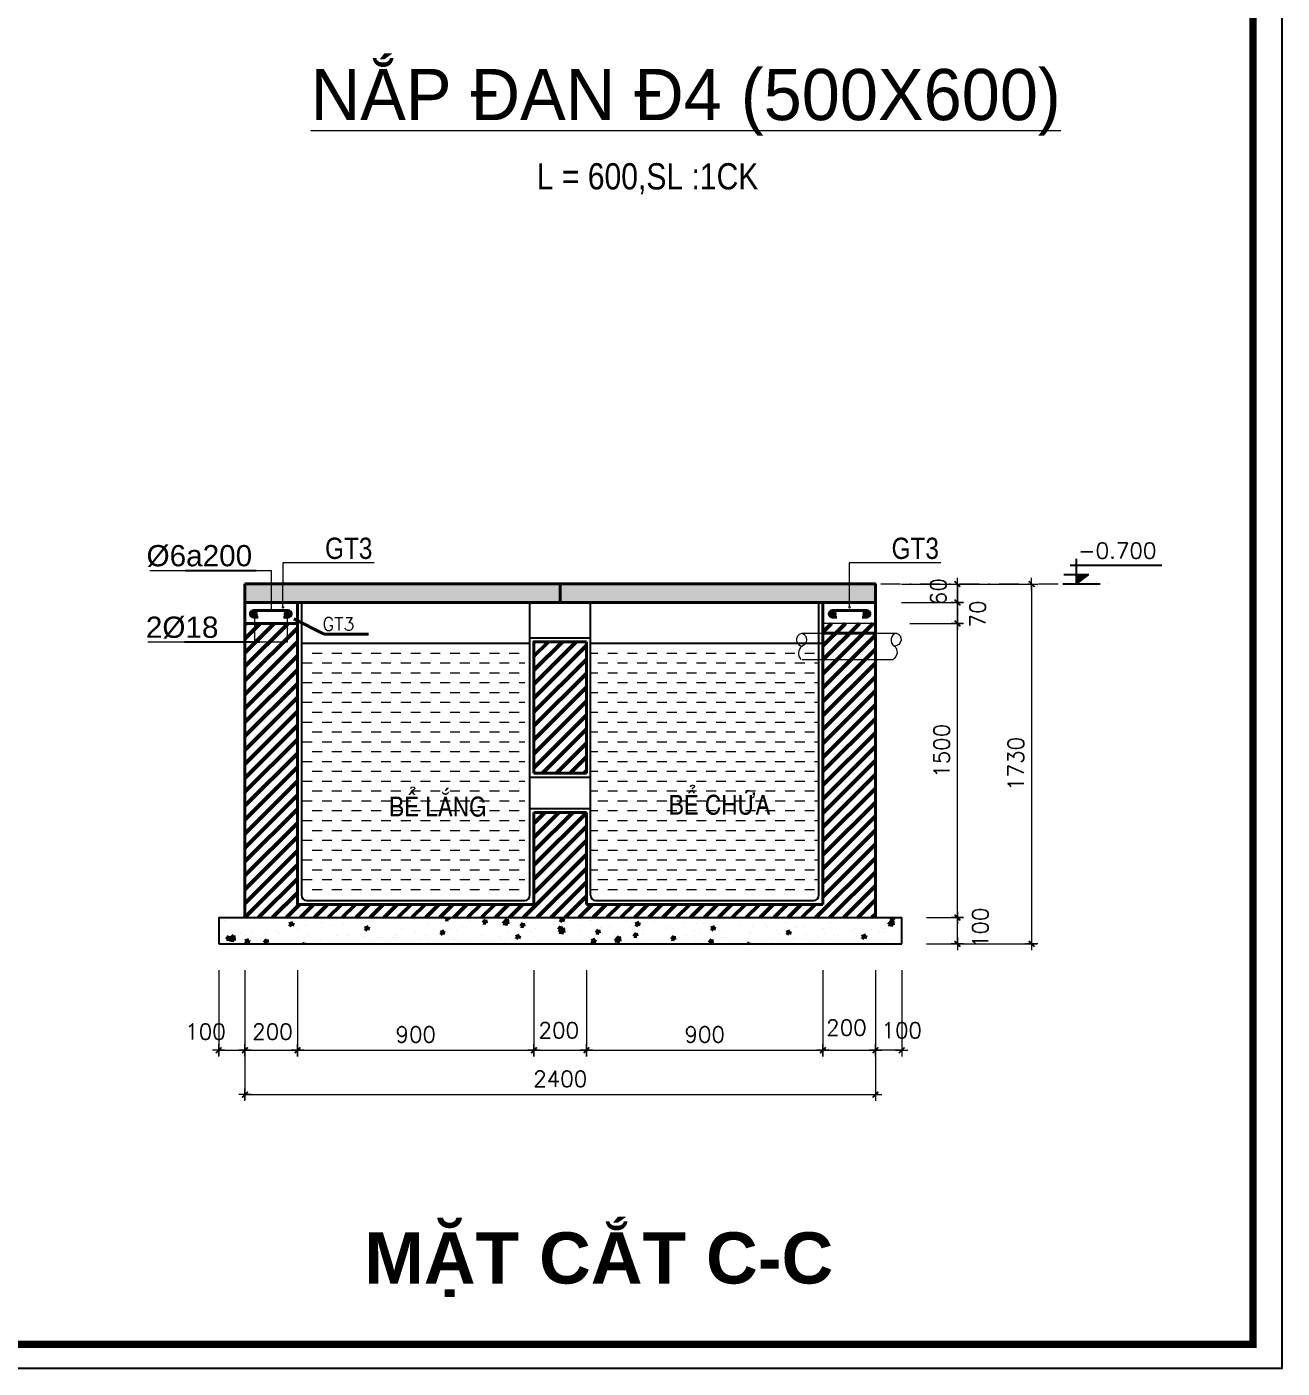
# Model space of a CAD drawing. Header units: millimetres. Extents: x 615730 to 2792744, y 139412 to 597571.
# Drawn here: x 1362344 to 1371901, y 255273 to 265487 of the extents above; entities that cross this region are included whole.
import ezdxf

# ---------------------------------------------------------------- set-up
doc = ezdxf.new("R2010")
doc.units = ezdxf.units.MM
doc.header["$MEASUREMENT"] = 0
doc.header["$PDMODE"] = 34
doc.linetypes.add('CENTER', pattern=[2, 1.25, -0.25, 0.25, -0.25])
doc.linetypes.add('DASHDOT', pattern=[1, 0.5, -0.25, 0, -0.25])
doc.layers.get('0').update_dxf_attribs({"lineweight": 5})
for name, color, linetype, lineweight in [('B', 4, 'Continuous', 18), ('DIM', 7, 'Continuous', 50), ('HATCH', 42, 'Continuous', 5), ('KT', 148, 'Continuous', 18), ('net dut', 6, 'DASHDOT', 40), ('NETNGOAITUONG', 1, 'Continuous', 40), ('thay', 7, 'Continuous', 15), ('TIM TRUC', 149, 'DASHDOT', 9)]:
    doc.layers.add(name, color=color, linetype=linetype, lineweight=lineweight)
for name, color, linetype in [('GHICHU', 40, 'Continuous'), ('M1', 7, 'Continuous'), ('MB', 7, 'Continuous'), ('NET2', 5, 'Continuous')]:
    doc.layers.add(name, color=color, linetype=linetype)
doc.styles.add('AVO', font='', dxfattribs={"height": 200})
doc.styles.add('DIM', font='txt.shx', dxfattribs={"height": 120})
doc.styles.get("Standard").update_dxf_attribs({"font": ''})
doc.styles.add('trung', font='', dxfattribs={"height": 250})
doc.styles.add('VSIMPLEX', font='romans.shx')
doc.styles.get('AVO').set_extended_font_data('VNI-Helve-Condense')
doc.styles.get('Standard').set_extended_font_data('VNI-Avo')
doc.styles.get('trung').set_extended_font_data('VNI-Helve-Condense')
doc.dimstyles.new('Copy of vu linh50', dxfattribs={"dimscale": 0, "dimtxt": 180, "dimasz": 0.3, "dimexe": 40, "dimexo": 40, "dimgap": 60, "dimtad": 1, "dimdec": 0, "dimlfac": 0.5, "dimtxsty": 'DIM', "dimblk": 'TICK', "dimcen": 250, "dimdle": 40, "dimclrd": 250, "dimclre": 250, "dimclrt": 2, "dimadec": 0, "dimazin": 0, "dimtfac": 1, "dimtdec": 0, "dimtix": 1, "dimtmove": 2, "dimatfit": 3, "dimldrblk": 'DOT', "dimfxl": 1, "dimlwd": -1, "dimlwe": -1, "dimarcsym": 0})
doc.dimstyles.new('vu linh', dxfattribs={"dimscale": 0, "dimtxt": 140, "dimasz": 30, "dimexe": 40, "dimexo": 40, "dimgap": 60, "dimtad": 1, "dimdec": 0, "dimtxsty": 'DIM', "dimblk": 'TICK', "dimcen": 250, "dimdle": 40, "dimclrd": 250, "dimclre": 250, "dimclrt": 2, "dimadec": 0, "dimazin": 0, "dimtfac": 1, "dimtdec": 0, "dimtix": 1, "dimtmove": 2, "dimatfit": 3, "dimldrblk": 'DOT', "dimfxl": 1, "dimlwd": -1, "dimlwe": -1, "dimarcsym": 0})

# ---------------------------------------------------------------- blocks, each defined once
blk = doc.blocks.new('*X629')
at = {"color": 0}
for p, q in [((53293.2, -70963.1), (53457.8, -70798.5)), ((53293.2, -70910.1), (53404.8, -70798.5)), ((53293.2, -70857), (53351.7, -70798.5)), ((53293.2, -70804), (53298.7, -70798.5)), ((53293.2, -71016.1), (53493.2, -70816.1)), ((55493.2, -70831.4), (55526.1, -70798.5)), ((55493.2, -70884.4), (55579.1, -70798.5)), ((55493.2, -70937.4), (55632.1, -70798.5)), ((55493.2, -70990.5), (55685.2, -70798.5)), ((53293.2, -71069.2), (53493.2, -70869.2)), ((54393.2, -71029.8), (54554.5, -70868.5)), ((54393.2, -70976.8), (54501.5, -70868.5)), ((54393.2, -70923.8), (54448.5, -70868.5)), ((54393.2, -70870.7), (54395.4, -70868.5)), ((54393.2, -71082.8), (54593.2, -70882.8)), ((55493.2, -71043.5), (55693.2, -70843.5)), ((53293.2, -71122.2), (53493.2, -70922.2)), ((55493.2, -71096.5), (55693.2, -70896.5)), ((53293.2, -71175.2), (53493.2, -70975.2)), ((54393.2, -71135.9), (54593.2, -70935.9)), ((55493.2, -71149.6), (55693.2, -70949.6)), ((53293.2, -71228.3), (53493.2, -71028.3)), ((54393.2, -71188.9), (54593.2, -70988.9)), ((55493.2, -71202.6), (55693.2, -71002.6)), ((53293.2, -71281.3), (53493.2, -71081.3)), ((54393.2, -71241.9), (54593.2, -71041.9)), ((55493.2, -71255.6), (55693.2, -71055.6)), ((53293.2, -71334.3), (53493.2, -71134.3)), ((54393.2, -71295), (54593.2, -71095)), ((55493.2, -71308.7), (55693.2, -71108.7)), ((53293.2, -71387.4), (53493.2, -71187.4)), ((54393.2, -71348), (54593.2, -71148)), ((55493.2, -71361.7), (55693.2, -71161.7)), ((53293.2, -71440.4), (53493.2, -71240.4)), ((54425.8, -71368.5), (54593.2, -71201)), ((55493.2, -71414.7), (55693.2, -71214.7)), ((54478.8, -71368.5), (54593.2, -71254.1)), ((55493.2, -71467.8), (55693.2, -71267.8)), ((53293.2, -71493.4), (53493.2, -71293.4)), ((54531.8, -71368.5), (54593.2, -71307.1)), ((55493.2, -71520.8), (55693.2, -71320.8)), ((53293.2, -71546.5), (53493.2, -71346.5)), ((54584.9, -71368.5), (54593.2, -71360.1)), ((55493.2, -71573.8), (55693.2, -71373.8)), ((53293.2, -71599.5), (53493.2, -71399.5)), ((55493.2, -71626.9), (55693.2, -71426.9)), ((53293.2, -71652.5), (53493.2, -71452.5)), ((55493.2, -71679.9), (55693.2, -71479.9)), ((53293.2, -71705.6), (53493.2, -71505.6)), ((54393.2, -71560.1), (54434.9, -71518.5)), ((54393.2, -71613.2), (54487.9, -71518.5)), ((54393.2, -71666.2), (54540.9, -71518.5)), ((54393.2, -71719.2), (54593.2, -71519.2)), ((55493.2, -71732.9), (55693.2, -71532.9)), ((53293.2, -71758.6), (53493.2, -71558.6)), ((54393.2, -71772.3), (54593.2, -71572.3)), ((55493.2, -71786), (55693.2, -71586)), ((53293.2, -71811.6), (53493.2, -71611.6)), ((54393.2, -71825.3), (54593.2, -71625.3)), ((55493.2, -71839), (55693.2, -71639)), ((53293.2, -71864.7), (53493.2, -71664.7)), ((54353, -71918.5), (54593.2, -71678.3)), ((55466.7, -71918.5), (55693.2, -71692)), ((53293.2, -71917.7), (53493.2, -71717.7)), ((54406.1, -71918.5), (54593.2, -71731.4)), ((55519.8, -71918.5), (55693.2, -71745.1)), ((53345.4, -71918.5), (53493.2, -71770.7)), ((54459.1, -71918.5), (54593.2, -71784.4)), ((55572.8, -71918.5), (55693.2, -71798.1)), ((53398.5, -71918.5), (53493.2, -71823.8)), ((54512.1, -71918.5), (54593.2, -71837.4)), ((55625.8, -71918.5), (55693.2, -71851.1)), ((53451.5, -71918.5), (53501.5, -71868.5)), ((53504.5, -71918.5), (53554.5, -71868.5)), ((53557.6, -71918.5), (53607.6, -71868.5)), ((53610.6, -71918.5), (53660.6, -71868.5)), ((53663.6, -71918.5), (53713.6, -71868.5)), ((53716.7, -71918.5), (53766.7, -71868.5)), ((53769.7, -71918.5), (53819.7, -71868.5)), ((53822.7, -71918.5), (53872.7, -71868.5)), ((53875.8, -71918.5), (53925.8, -71868.5)), ((53928.8, -71918.5), (53978.8, -71868.5)), ((53981.8, -71918.5), (54031.8, -71868.5)), ((54034.9, -71918.5), (54084.9, -71868.5)), ((54087.9, -71918.5), (54137.9, -71868.5)), ((54140.9, -71918.5), (54190.9, -71868.5)), ((54193.9, -71918.5), (54243.9, -71868.5)), ((54247, -71918.5), (54297, -71868.5)), ((54300, -71918.5), (54350, -71868.5)), ((54565.2, -71918.5), (54615.2, -71868.5)), ((54618.2, -71918.5), (54668.2, -71868.5)), ((54671.2, -71918.5), (54721.2, -71868.5)), ((54724.3, -71918.5), (54774.3, -71868.5)), ((54777.3, -71918.5), (54827.3, -71868.5)), ((54830.3, -71918.5), (54880.3, -71868.5)), ((54883.4, -71918.5), (54933.4, -71868.5)), ((54936.4, -71918.5), (54986.4, -71868.5)), ((54989.4, -71918.5), (55039.4, -71868.5)), ((55042.5, -71918.5), (55092.5, -71868.5)), ((55095.5, -71918.5), (55145.5, -71868.5)), ((55148.5, -71918.5), (55198.5, -71868.5)), ((55201.6, -71918.5), (55251.6, -71868.5)), ((55254.6, -71918.5), (55304.6, -71868.5)), ((55307.6, -71918.5), (55357.6, -71868.5)), ((55360.7, -71918.5), (55410.7, -71868.5)), ((55413.7, -71918.5), (55463.7, -71868.5)), ((55678.9, -71918.5), (55693.2, -71904.2))]:
    blk.add_line(p, q, dxfattribs=at)
blk = doc.blocks.new('*X628')
at = {"color": 0}
for p, q in [((53217.3, -71929.1), (53217.3, -71929.1)), ((53293, -71919.1), (53293, -71919.1)), ((53462.2, -71943.7), (53476.2, -71938.3)), ((53462.2, -71943.7), (53472.2, -71950.4)), ((53472.1, -71950.4), (53476.2, -71938.3)), ((53480.6, -71951.2), (53480.6, -71951.2)), ((53524.1, -71946.9), (53524.1, -71946.9)), ((53584.5, -71936.2), (53584.5, -71936.2)), ((53618.9, -71948.2), (53618.9, -71948.2)), ((53640.8, -71926.9), (53640.8, -71926.9)), ((53668.9, -71941.6), (53668.9, -71941.6)), ((53687.2, -71922.1), (53687.2, -71922.1)), ((53744.7, -71931.6), (53744.7, -71931.6)), ((53749.6, -71959.7), (53763.6, -71954.3)), ((53759.5, -71966.4), (53763.6, -71954.3)), ((53935.5, -71920.9), (53935.5, -71920.9)), ((53992.3, -71946.8), (53992.3, -71946.8)), ((54042.3, -71925.4), (54042.3, -71925.4)), ((54056.3, -71926.1), (54062.6, -71918.5)), ((54056.3, -71926.1), (54068.2, -71927.2)), ((54068.2, -71927.2), (54066.6, -71918.5)), ((54093.4, -71934), (54093.4, -71934)), ((54120.6, -71954.1), (54120.6, -71954.1)), ((54149, -71929.9), (54149, -71929.9)), ((54196.3, -71944.1), (54196.3, -71944.1)), ((54197.2, -71919), (54197.2, -71919)), ((54199.7, -71938.7), (54209.4, -71927.2)), ((54199.7, -71938.7), (54211.7, -71939.7)), ((54211.6, -71939.8), (54209.3, -71927.2)), ((54215.7, -71946.1), (54215.7, -71946.1)), ((54255.8, -71934.4), (54255.8, -71934.4)), ((54275.7, -71941.1), (54291.2, -71924.9)), ((54275.7, -71941.1), (54293.4, -71943.9)), ((54293.4, -71943.9), (54291.2, -71924.9)), ((54322.6, -71927.5), (54322.6, -71927.5)), ((54332.3, -71926.1), (54332.3, -71926.1)), ((54343.2, -71951.2), (54352.8, -71939.7)), ((54343.2, -71951.2), (54355.1, -71952.3)), ((54355.1, -71952.3), (54352.7, -71939.8)), ((54362.6, -71938.9), (54362.6, -71938.9)), ((54372.7, -71920.9), (54372.7, -71920.9)), ((54469.3, -71943.4), (54469.3, -71943.4)), ((54486.6, -71963.8), (54496.3, -71952.3)), ((54492.5, -71927.2), (54506.5, -71921.8)), ((54492.5, -71927.2), (54502.5, -71933.9)), ((54498.5, -71964.9), (54496.2, -71952.3)), ((54496.9, -71950), (54496.9, -71950)), ((54502.4, -71934), (54506.5, -71921.9)), ((54502.4, -71943.7), (54502.4, -71943.7)), ((54533.9, -71921.1), (54533.9, -71921.1)), ((54576.1, -71947.9), (54576.1, -71947.9)), ((54605.1, -71929.6), (54605.1, -71929.6)), ((54613.5, -71929.9), (54613.5, -71929.9)), ((54640.7, -71925.6), (54640.7, -71925.6)), ((54682.9, -71952.4), (54682.9, -71952.4)), ((54747.4, -71930.1), (54747.4, -71930.1)), ((54774.3, -71940), (54774.3, -71940)), ((54780, -71943.2), (54794, -71937.9)), ((54780, -71943.2), (54789.9, -71949.9)), ((54789.8, -71950), (54793.9, -71937.9)), ((54824.3, -71933.4), (54824.3, -71933.4)), ((54854.2, -71934.6), (54854.2, -71934.6)), ((54900.1, -71923.4), (54900.1, -71923.4)), ((54910.2, -71954.3), (54910.2, -71954.3)), ((54961, -71939.1), (54961, -71939.1)), ((55011.3, -71941.5), (55011.3, -71941.5)), ((55039.8, -71939.9), (55039.8, -71939.9)), ((55067.4, -71959.2), (55081.4, -71953.9)), ((55067.7, -71943.6), (55067.7, -71943.6)), ((55077.3, -71966), (55081.3, -71953.9)), ((55115.1, -71926.5), (55115.1, -71926.5)), ((55156.4, -71919.9), (55156.4, -71919.9)), ((55174.5, -71948.1), (55174.5, -71948.1)), ((55225.9, -71952.5), (55225.9, -71952.5)), ((55276, -71945.9), (55276, -71945.9)), ((55281.3, -71952.6), (55281.3, -71952.6)), ((55351.7, -71935.9), (55351.7, -71935.9)), ((55420.3, -71951.2), (55420.3, -71951.2)), ((55478, -71919.3), (55478, -71919.3)), ((55523, -71937.1), (55523, -71937.1)), ((55624, -71924.3), (55624, -71924.3)), ((55731.4, -71939.1), (55731.4, -71939.1)), ((55743.3, -71944.9), (55758.9, -71928.7)), ((55743.3, -71944.9), (55761.1, -71947.7)), ((55749.9, -71926.3), (55756.4, -71918.5)), ((55749.9, -71926.3), (55761.9, -71927.3)), ((55761, -71947.7), (55758.8, -71928.7)), ((55761.8, -71927.4), (55760.2, -71918.5)), ((53213, -71968.6), (53213, -71968.6)), ((53223.3, -72001.3), (53232.9, -71989.8)), ((53223.3, -72001.3), (53235.3, -72002.3)), ((53235.2, -72002.3), (53232.9, -71989.8)), ((53234.9, -72003.6), (53250.5, -71987.3)), ((53234.9, -72003.6), (53252.7, -72006.3)), ((53240.4, -71998), (53240.4, -71998)), ((53252.7, -72006.3), (53250.4, -71987.3)), ((53276.9, -71978.1), (53276.9, -71978.1)), ((53290.8, -71986.9), (53290.8, -71986.9)), ((53294.2, -72008.2), (53308.2, -72002.8)), ((53304.1, -72014.9), (53308.1, -72002.8)), ((53319.7, -71973.1), (53319.7, -71973.1)), ((53366.7, -71981.4), (53366.7, -71981.4)), ((53366.7, -72013.8), (53376.4, -72002.3)), ((53378.6, -72014.9), (53376.3, -72002.4)), ((53379.6, -71964), (53379.6, -71964)), ((53407.5, -71966.9), (53407.5, -71966.9)), ((53416.8, -71974.8), (53416.8, -71974.8)), ((53426.5, -71977.6), (53426.5, -71977.6)), ((53492.5, -71964.8), (53492.5, -71964.8)), ((53533.2, -71982.1), (53533.2, -71982.1)), ((53582.1, -72002.7), (53582.1, -72002.7)), ((53640, -71986.6), (53640, -71986.6)), ((53684.8, -71988.7), (53684.8, -71988.7)), ((53746.8, -71991.2), (53746.8, -71991.2)), ((53749.6, -71959.7), (53759.6, -71966.4)), ((53785.8, -71975.9), (53785.8, -71975.9)), ((53818.4, -71993.9), (53818.4, -71993.9)), ((53853.5, -71995.7), (53853.5, -71995.7)), ((53865.8, -72006.2), (53865.8, -72006.2)), ((53868.4, -71987.3), (53868.4, -71987.3)), ((53889.7, -71960.9), (53889.7, -71960.9)), ((53944.2, -71977.3), (53944.2, -71977.3)), ((53960.3, -72000.2), (53960.3, -72000.2)), ((53982.4, -71986.1), (53982.4, -71986.1)), ((54037.1, -71975.7), (54051.1, -71970.3)), ((54037.1, -71975.7), (54047, -71982.4)), ((54047, -71982.5), (54051, -71970.4)), ((54067.1, -72004.7), (54067.1, -72004.7)), ((54070.5, -71960.7), (54070.5, -71960.7)), ((54090.9, -72000.6), (54090.9, -72000.6)), ((54099, -71966.1), (54099, -71966.1)), ((54194.8, -71985.6), (54194.8, -71985.6)), ((54263.6, -71990), (54263.6, -71990)), ((54270, -72006.4), (54270, -72006.4)), ((54297.5, -71971.5), (54297.5, -71971.5)), ((54320.1, -71999.8), (54320.1, -71999.8)), ((54324.5, -71991.7), (54338.5, -71986.3)), ((54324.5, -71991.7), (54334.4, -71998.4)), ((54334.4, -71998.5), (54338.4, -71986.4)), ((54380.2, -71970), (54380.2, -71970)), ((54395.8, -71989.8), (54395.8, -71989.8)), ((54398.5, -71958.7), (54398.5, -71958.7)), ((54486.6, -71963.8), (54498.6, -71964.8)), ((54489.1, -71974.3), (54504.7, -71958)), ((54489.1, -71974.3), (54506.9, -71977)), ((54506.8, -71977), (54504.6, -71958)), ((54522.1, -71973.2), (54522.1, -71973.2)), ((54572.2, -71966.6), (54572.2, -71966.6)), ((54602.7, -71996.2), (54602.7, -71996.2)), ((54611.9, -72007.7), (54625.9, -72002.4)), ((54621.8, -72014.5), (54625.9, -72002.4)), ((54630.1, -71976.3), (54639.7, -71964.8)), ((54630.1, -71976.3), (54642, -71977.4)), ((54642, -71977.4), (54639.7, -71964.9)), ((54647.9, -71956.6), (54647.9, -71956.6)), ((54689.9, -71999.9), (54689.9, -71999.9)), ((54702.5, -72007.4), (54718.1, -71991.1)), ((54702.5, -72007.4), (54720.3, -72010.1)), ((54703.7, -71983.4), (54703.7, -71983.4)), ((54720.3, -72010.1), (54718.1, -71991.1)), ((54773.5, -71988.9), (54783.2, -71977.4)), ((54773.5, -71988.9), (54785.5, -71989.9)), ((54785.4, -71990), (54783.1, -71977.4)), ((54789.6, -71957), (54789.6, -71957)), ((54806.5, -71979.9), (54806.5, -71979.9)), ((54807.6, -71968.4), (54807.6, -71968.4)), ((54847.5, -72002.3), (54847.5, -72002.3)), ((54896.4, -71961.5), (54896.4, -71961.5)), ((54917, -72001.4), (54926.6, -71989.9)), ((54917, -72001.4), (54928.9, -72002.5)), ((54923.2, -71959.9), (54923.2, -71959.9)), ((54928.9, -72002.5), (54926.6, -71990)), ((54973.8, -71985.7), (54973.8, -71985.7)), ((55003.1, -71966), (55003.1, -71966)), ((55023.8, -71979.1), (55023.8, -71979.1)), ((55060.4, -72014), (55070.1, -72002.5)), ((55067.4, -71959.2), (55077.3, -71966)), ((55072.3, -72015.1), (55070, -72002.5)), ((55099.6, -71969.1), (55099.6, -71969.1)), ((55109.9, -71970.5), (55109.9, -71970.5)), ((55112.7, -71993.1), (55112.7, -71993.1)), ((55215.4, -71979), (55215.4, -71979)), ((55216.7, -71975), (55216.7, -71975)), ((55316.4, -71966.2), (55316.4, -71966.2)), ((55323.4, -71979.5), (55323.4, -71979.5)), ((55354.8, -71975.3), (55368.8, -71969.9)), ((55354.8, -71975.3), (55364.8, -71982)), ((55364.7, -71982), (55368.8, -71969.9)), ((55381.5, -71999.1), (55381.5, -71999.1)), ((55388, -71957.2), (55388, -71957.2)), ((55425.4, -71998.2), (55425.4, -71998.2)), ((55430.2, -71984), (55430.2, -71984)), ((55475.5, -71991.6), (55475.5, -71991.6)), ((55494.8, -71961.7), (55494.8, -71961.7)), ((55498.1, -71979.1), (55498.1, -71979.1)), ((55520.5, -72003.7), (55520.5, -72003.7)), ((55537, -71988.5), (55537, -71988.5)), ((55551.2, -71981.6), (55551.2, -71981.6)), ((55601.6, -71966.2), (55601.6, -71966.2)), ((55614.7, -71959.1), (55614.7, -71959.1)), ((55621.6, -71990.9), (55621.6, -71990.9)), ((55642.2, -71991.3), (55656.2, -71985.9)), ((55642.2, -71991.3), (55652.2, -71998)), ((55643.7, -71993), (55643.7, -71993)), ((55652.1, -71998), (55656.2, -71985.9)), ((55662.7, -72003), (55662.7, -72003)), ((55677.5, -71965), (55677.5, -71965)), ((55708.3, -71970.7), (55708.3, -71970.7)), ((55725.4, -71975.9), (55725.4, -71975.9)), ((55727.6, -71958.4), (55727.6, -71958.4)), ((55750.5, -71997.6), (55750.5, -71997.6)), ((55779.3, -71983), (55779.3, -71983)), ((53294.2, -72008.2), (53304.1, -72014.9)), ((53366.7, -72013.8), (53378.7, -72014.9)), ((53478.2, -72017.7), (53478.2, -72017.7)), ((53516.8, -72018.5), (53519.8, -72014.9)), ((53520.5, -72018.5), (53519.8, -72014.9)), ((53692.1, -72010.5), (53692.1, -72010.5)), ((53989.9, -72013.4), (53989.9, -72013.4)), ((54147, -72010), (54147, -72010)), ((54173.8, -72009.2), (54173.8, -72009.2)), ((54280.6, -72013.7), (54280.6, -72013.7)), ((54387.4, -72018.2), (54387.4, -72018.2)), ((54500, -72010.3), (54500, -72010.3)), ((54611.9, -72007.7), (54621.9, -72014.4)), ((54771.7, -72012.3), (54771.7, -72012.3)), ((54912.9, -72018.5), (54913.3, -72018.4)), ((54913.2, -72018.5), (54913.3, -72018.4)), ((55008.8, -72008.1), (55008.8, -72008.1)), ((55060.4, -72014), (55072.4, -72015)), ((55210.6, -72018.5), (55213.5, -72015)), ((55214.1, -72018.5), (55213.5, -72015.1)), ((55299.1, -72014.8), (55299.1, -72014.8)), ((55417.9, -72017.8), (55417.9, -72017.8))]:
    blk.add_line(p, q, dxfattribs=at)
blk = doc.blocks.new('TICK')
at = {"layer": 'B', "ltscale": 3000}
h = blk.add_hatch(color=256, dxfattribs=at)
edge = h.paths.add_edge_path()
edge.add_line((-68.75, -79.36), (-79.36, -68.75))
edge.add_arc((-68.75, -58.15), 15, 135, 225, ccw=False)
edge.add_line((-79.36, -47.54), (47.54, 79.36))
edge.add_arc((58.15, 68.75), 15, 45, 135, ccw=False)
edge.add_line((68.75, 79.36), (79.36, 68.75))
edge.add_arc((68.75, 58.15), 15, -45, 45, ccw=False)
edge.add_line((79.36, 47.54), (-47.54, -79.36))
edge.add_arc((-58.15, -68.75), 15, 225, 315, ccw=False)
for p, q in [((0, 158.16), (0, -158.16)), ((-158.16, 0), (158.16, 0))]:
    blk.add_line(p, q, dxfattribs=at)
blk = doc.blocks.new('*D2407')
at = {"layer": 'DEFPOINTS', "color": 0, "ltscale": 10, "transparency": 16777216}
for p in [(1368405, 258343), (1368805, 258343), (1368805, 257694)]:
    blk.add_point(p, dxfattribs=at)
at = {"layer": 'KT', "color": 250, "ltscale": 10, "transparency": 16777216}
for p, q in [((1368405, 258303), (1368405, 257654)), ((1368805, 258303), (1368805, 257654)), ((1368405, 257694), (1368804, 257694))]:
    blk.add_line(p, q, dxfattribs=at)
at = {"layer": 'KT', "color": 250, "ltscale": 10, "transparency": 16777216, "xscale": 0.3, "yscale": 0.3, "zscale": 0.3, "rotation": 180}
blk.add_blockref('TICK', (1368405, 257694), dxfattribs=at)
at = {"layer": 'KT', "color": 250, "ltscale": 10, "transparency": 16777216, "xscale": 0.3, "yscale": 0.3, "zscale": 0.3}
blk.add_blockref('TICK', (1368805, 257694), dxfattribs=at)
at = {"layer": 'KT', "color": 2, "ltscale": 10, "transparency": 16777216, "insert": (1368584, 257866), "char_height": 120, "attachment_point": 5, "style": 'DIM'}
blk.add_mtext('200', dxfattribs=at)
blk = doc.blocks.new('_DOT')
at = {"color": 0, "linetype": 'ByBlock'}
blk.add_line((-0.5, 0), (-1, 0), dxfattribs=at)
at = {"color": 0, "linetype": 'ByBlock', "const_width": 0.5}
blk.add_lwpolyline([(-0.25, 0, 1), (0.25, 0, 1)], format="xyb", close=True, dxfattribs=at)
blk = doc.blocks.new('*D2408')
at = {"layer": 'DEFPOINTS', "color": 0, "ltscale": 10, "transparency": 16777216}
for p in [(1366605, 258343), (1368405, 258343), (1368405, 257694)]:
    blk.add_point(p, dxfattribs=at)
at = {"layer": 'KT', "color": 250, "ltscale": 10, "transparency": 16777216}
for p, q in [((1366605, 258303), (1366605, 257654)), ((1368405, 258303), (1368405, 257654)), ((1366605, 257694), (1368404, 257694))]:
    blk.add_line(p, q, dxfattribs=at)
at = {"layer": 'KT', "color": 250, "ltscale": 10, "transparency": 16777216, "xscale": 0.3, "yscale": 0.3, "zscale": 0.3, "rotation": 180}
blk.add_blockref('TICK', (1366605, 257694), dxfattribs=at)
at = {"layer": 'KT', "color": 250, "ltscale": 10, "transparency": 16777216, "xscale": 0.3, "yscale": 0.3, "zscale": 0.3}
blk.add_blockref('TICK', (1368405, 257694), dxfattribs=at)
at = {"layer": 'KT', "color": 2, "ltscale": 10, "transparency": 16777216, "insert": (1367505, 257814), "char_height": 120, "attachment_point": 5, "style": 'DIM'}
blk.add_mtext('900', dxfattribs=at)
blk = doc.blocks.new('*D2409')
at = {"layer": 'DEFPOINTS', "color": 0, "ltscale": 10, "transparency": 16777216}
for p in [(1364005, 258192), (1368805, 258192), (1368805, 257356)]:
    blk.add_point(p, dxfattribs=at)
at = {"layer": 'KT', "color": 250, "ltscale": 10, "transparency": 16777216}
for p, q in [((1364005, 258152), (1364005, 257316)), ((1368805, 258152), (1368805, 257316)), ((1364005, 257356), (1368804, 257356))]:
    blk.add_line(p, q, dxfattribs=at)
at = {"layer": 'KT', "color": 250, "ltscale": 10, "transparency": 16777216, "xscale": 0.3, "yscale": 0.3, "zscale": 0.3, "rotation": 180}
blk.add_blockref('TICK', (1364005, 257356), dxfattribs=at)
at = {"layer": 'KT', "color": 250, "ltscale": 10, "transparency": 16777216, "xscale": 0.3, "yscale": 0.3, "zscale": 0.3}
blk.add_blockref('TICK', (1368805, 257356), dxfattribs=at)
at = {"layer": 'KT', "color": 2, "ltscale": 10, "transparency": 16777216, "insert": (1366405, 257476), "char_height": 120, "attachment_point": 5, "style": 'DIM'}
blk.add_mtext('2400', dxfattribs=at)
blk = doc.blocks.new('*D2410')
at = {"layer": 'DEFPOINTS', "color": 0, "ltscale": 10, "transparency": 16777216}
for p in [(1364405, 258343), (1366205, 258343), (1366205, 257694)]:
    blk.add_point(p, dxfattribs=at)
at = {"layer": 'KT', "color": 250, "ltscale": 10, "transparency": 16777216}
for p, q in [((1364405, 258303), (1364405, 257654)), ((1366205, 258303), (1366205, 257654)), ((1364405, 257694), (1366204, 257694))]:
    blk.add_line(p, q, dxfattribs=at)
at = {"layer": 'KT', "color": 250, "ltscale": 10, "transparency": 16777216, "xscale": 0.3, "yscale": 0.3, "zscale": 0.3, "rotation": 180}
blk.add_blockref('TICK', (1364405, 257694), dxfattribs=at)
at = {"layer": 'KT', "color": 250, "ltscale": 10, "transparency": 16777216, "xscale": 0.3, "yscale": 0.3, "zscale": 0.3}
blk.add_blockref('TICK', (1366205, 257694), dxfattribs=at)
at = {"layer": 'KT', "color": 2, "ltscale": 10, "transparency": 16777216, "insert": (1365305, 257814), "char_height": 120, "attachment_point": 5, "style": 'DIM'}
blk.add_mtext('900', dxfattribs=at)
blk = doc.blocks.new('*D2411')
at = {"layer": 'DEFPOINTS', "color": 0, "ltscale": 10, "transparency": 16777216}
for p in [(1363805, 258343), (1364005, 258343), (1364005, 257694)]:
    blk.add_point(p, dxfattribs=at)
at = {"layer": 'KT', "color": 250, "ltscale": 10, "transparency": 16777216}
for p, q in [((1363805, 258303), (1363805, 257654)), ((1364005, 258303), (1364005, 257654)), ((1363805, 257694), (1364004, 257694))]:
    blk.add_line(p, q, dxfattribs=at)
at = {"layer": 'KT', "color": 250, "ltscale": 10, "transparency": 16777216, "xscale": 0.3, "yscale": 0.3, "zscale": 0.3, "rotation": 180}
blk.add_blockref('TICK', (1363805, 257694), dxfattribs=at)
at = {"layer": 'KT', "color": 250, "ltscale": 10, "transparency": 16777216, "xscale": 0.3, "yscale": 0.3, "zscale": 0.3}
blk.add_blockref('TICK', (1364005, 257694), dxfattribs=at)
at = {"layer": 'KT', "color": 2, "ltscale": 10, "transparency": 16777216, "insert": (1363704, 257836), "char_height": 120, "attachment_point": 5, "style": 'DIM'}
blk.add_mtext('100', dxfattribs=at)
blk = doc.blocks.new('*D2412')
at = {"layer": 'DEFPOINTS', "color": 0, "ltscale": 10, "transparency": 16777216}
for p in [(1364005, 258343), (1364405, 258343), (1364405, 257694)]:
    blk.add_point(p, dxfattribs=at)
at = {"layer": 'KT', "color": 250, "ltscale": 10, "transparency": 16777216}
for p, q in [((1364005, 258303), (1364005, 257654)), ((1364405, 258303), (1364405, 257654)), ((1364005, 257694), (1364404, 257694))]:
    blk.add_line(p, q, dxfattribs=at)
at = {"layer": 'KT', "color": 250, "ltscale": 10, "transparency": 16777216, "xscale": 0.3, "yscale": 0.3, "zscale": 0.3, "rotation": 180}
blk.add_blockref('TICK', (1364005, 257694), dxfattribs=at)
at = {"layer": 'KT', "color": 250, "ltscale": 10, "transparency": 16777216, "xscale": 0.3, "yscale": 0.3, "zscale": 0.3}
blk.add_blockref('TICK', (1364405, 257694), dxfattribs=at)
at = {"layer": 'KT', "color": 2, "ltscale": 10, "transparency": 16777216, "insert": (1364214, 257836), "char_height": 120, "attachment_point": 5, "style": 'DIM'}
blk.add_mtext('200', dxfattribs=at)
blk = doc.blocks.new('*D2413')
at = {"layer": 'DEFPOINTS', "color": 0, "ltscale": 10, "transparency": 16777216}
for p in [(1366205, 258343), (1366605, 258343), (1366605, 257694)]:
    blk.add_point(p, dxfattribs=at)
at = {"layer": 'KT', "color": 250, "ltscale": 10, "transparency": 16777216}
for p, q in [((1366205, 258303), (1366205, 257654)), ((1366605, 258303), (1366605, 257654)), ((1366205, 257694), (1366604, 257694))]:
    blk.add_line(p, q, dxfattribs=at)
at = {"layer": 'KT', "color": 250, "ltscale": 10, "transparency": 16777216, "xscale": 0.3, "yscale": 0.3, "zscale": 0.3, "rotation": 180}
blk.add_blockref('TICK', (1366205, 257694), dxfattribs=at)
at = {"layer": 'KT', "color": 250, "ltscale": 10, "transparency": 16777216, "xscale": 0.3, "yscale": 0.3, "zscale": 0.3}
blk.add_blockref('TICK', (1366605, 257694), dxfattribs=at)
at = {"layer": 'KT', "color": 2, "ltscale": 10, "transparency": 16777216, "insert": (1366394, 257846), "char_height": 120, "attachment_point": 5, "style": 'DIM'}
blk.add_mtext('200', dxfattribs=at)
blk = doc.blocks.new('*D2414')
at = {"layer": 'DEFPOINTS', "color": 0, "ltscale": 10, "transparency": 16777216}
for p in [(1368964, 261244), (1368964, 261104), (1369429, 261104)]:
    blk.add_point(p, dxfattribs=at)
at = {"layer": 'KT', "color": 250, "ltscale": 10, "transparency": 16777216}
for p, q in [((1369004, 261244), (1369469, 261244)), ((1369429, 261244), (1369429, 261105)), ((1369004, 261104), (1369469, 261104))]:
    blk.add_line(p, q, dxfattribs=at)
at = {"layer": 'KT', "color": 250, "ltscale": 10, "transparency": 16777216, "xscale": 0.3, "yscale": 0.3, "zscale": 0.3}
for p, rotation in [((1369429, 261244), 90), ((1369429, 261104), 270)]:
    blk.add_blockref('TICK', p, dxfattribs=dict(at, rotation=rotation))
at = {"layer": 'KT', "color": 2, "ltscale": 10, "transparency": 16777216, "insert": (1369284, 261186), "char_height": 120, "attachment_point": 5, "rotation": 90, "style": 'DIM'}
blk.add_mtext('60', dxfattribs=at)
blk = doc.blocks.new('*D2415')
at = {"layer": 'DEFPOINTS', "color": 0, "ltscale": 10, "transparency": 16777216}
for p in [(1369027, 261104), (1369027, 260944), (1369429, 260944)]:
    blk.add_point(p, dxfattribs=at)
at = {"layer": 'KT', "color": 250, "ltscale": 10, "transparency": 16777216}
for p, q in [((1369067, 261104), (1369469, 261104)), ((1369429, 261104), (1369429, 260945)), ((1369067, 260944), (1369469, 260944))]:
    blk.add_line(p, q, dxfattribs=at)
at = {"layer": 'KT', "color": 250, "ltscale": 10, "transparency": 16777216, "xscale": 0.3, "yscale": 0.3, "zscale": 0.3}
for p, rotation in [((1369429, 261104), 90), ((1369429, 260944), 270)]:
    blk.add_blockref('TICK', p, dxfattribs=dict(at, rotation=rotation))
at = {"layer": 'KT', "color": 2, "ltscale": 10, "transparency": 16777216, "insert": (1369584, 261016), "char_height": 120, "attachment_point": 5, "rotation": 90, "style": 'DIM'}
blk.add_mtext('70', dxfattribs=at)
blk = doc.blocks.new('*D2416')
at = {"layer": 'DEFPOINTS', "color": 0, "ltscale": 10, "transparency": 16777216}
for p in [(1369153, 258704), (1369429, 258704), (1369153, 258504)]:
    blk.add_point(p, dxfattribs=at)
at = {"layer": 'KT', "color": 250, "ltscale": 10, "transparency": 16777216}
for p, q in [((1369193, 258704), (1369469, 258704)), ((1369429, 258505), (1369429, 258704)), ((1369193, 258504), (1369469, 258504))]:
    blk.add_line(p, q, dxfattribs=at)
at = {"layer": 'KT', "color": 250, "ltscale": 10, "transparency": 16777216, "xscale": 0.3, "yscale": 0.3, "zscale": 0.3}
for p, rotation in [((1369429, 258704), 90), ((1369429, 258504), 270)]:
    blk.add_blockref('TICK', p, dxfattribs=dict(at, rotation=rotation))
at = {"layer": 'KT', "color": 2, "ltscale": 10, "transparency": 16777216, "insert": (1369604, 258626), "char_height": 120, "attachment_point": 5, "rotation": 90, "style": 'DIM'}
blk.add_mtext('100', dxfattribs=at)
blk = doc.blocks.new('*D2417')
at = {"layer": 'DEFPOINTS', "color": 0, "ltscale": 10, "transparency": 16777216}
for p in [(1368805, 258343), (1369005, 258343), (1368805, 257694)]:
    blk.add_point(p, dxfattribs=at)
at = {"layer": 'KT', "color": 250, "ltscale": 10, "transparency": 16777216}
for p, q in [((1368805, 258303), (1368805, 257654)), ((1369005, 258303), (1369005, 257654)), ((1369004, 257694), (1368805, 257694))]:
    blk.add_line(p, q, dxfattribs=at)
at = {"layer": 'KT', "color": 250, "ltscale": 10, "transparency": 16777216, "xscale": 0.3, "yscale": 0.3, "zscale": 0.3, "rotation": 180}
blk.add_blockref('TICK', (1368805, 257694), dxfattribs=at)
at = {"layer": 'KT', "color": 250, "ltscale": 10, "transparency": 16777216, "xscale": 0.3, "yscale": 0.3, "zscale": 0.3}
blk.add_blockref('TICK', (1369005, 257694), dxfattribs=at)
at = {"layer": 'KT', "color": 2, "ltscale": 10, "transparency": 16777216, "insert": (1369005, 257846), "char_height": 120, "attachment_point": 5, "style": 'DIM'}
blk.add_mtext('100', dxfattribs=at)
blk = doc.blocks.new('*D2418')
at = {"layer": 'DEFPOINTS', "color": 0, "ltscale": 10, "transparency": 16777216}
for p in [(1369429, 261244), (1369429, 261244), (1369153, 258704)]:
    blk.add_point(p, dxfattribs=at)
at = {"layer": 'KT', "color": 250, "ltscale": 10, "transparency": 16777216}
for p, q in [((1369429, 258705), (1369429, 261244)), ((1369193, 258704), (1369469, 258704))]:
    blk.add_line(p, q, dxfattribs=at)
at = {"layer": 'KT', "color": 250, "ltscale": 10, "transparency": 16777216, "xscale": 0.3, "yscale": 0.3, "zscale": 0.3}
for p, rotation in [((1369429, 261244), 90), ((1369429, 258704), 270)]:
    blk.add_blockref('TICK', p, dxfattribs=dict(at, rotation=rotation))
at = {"layer": 'KT', "color": 2, "ltscale": 10, "transparency": 16777216, "insert": (1369309, 259974), "char_height": 120, "attachment_point": 5, "rotation": 90, "style": 'DIM'}
blk.add_mtext('1500', dxfattribs=at)
blk = doc.blocks.new('*D2419')
at = {"layer": 'DEFPOINTS', "color": 0, "ltscale": 10, "transparency": 16777216}
for p in [(1369004, 261244), (1369153, 258504), (1369994, 258504)]:
    blk.add_point(p, dxfattribs=at)
at = {"layer": 'KT', "color": 250, "ltscale": 10, "transparency": 16777216}
for p, q in [((1369044, 261244), (1370034, 261244)), ((1369994, 261244), (1369994, 258505)), ((1369193, 258504), (1370034, 258504))]:
    blk.add_line(p, q, dxfattribs=at)
at = {"layer": 'KT', "color": 250, "ltscale": 10, "transparency": 16777216, "xscale": 0.3, "yscale": 0.3, "zscale": 0.3}
for p, rotation in [((1369994, 261244), 90), ((1369994, 258504), 270)]:
    blk.add_blockref('TICK', p, dxfattribs=dict(at, rotation=rotation))
at = {"layer": 'KT', "color": 2, "ltscale": 10, "transparency": 16777216, "insert": (1369874, 259874), "char_height": 120, "attachment_point": 5, "rotation": 90, "style": 'DIM'}
blk.add_mtext('1730', dxfattribs=at)
blk = doc.blocks.new('COS-VR')
at = {"color": 2}
for p, q in [((-1, 3), (13.57, 3)), ((0, 0), (0, 4)), ((-2, 1.5), (2, 1.5)), ((0, 0), (2, 1.5))]:
    blk.add_line(p, q, dxfattribs=at)
at = {"color": 1}
blk.add_line((-2.15, 0), (3.8, 0), dxfattribs=at)
at = {"color": 2}
blk.add_solid([(0, 1.5), (0, 0), (2, 1.5)], dxfattribs=at)
at = {"color": 3, "style": 'VSIMPLEX'}
blk.add_attdef('COS-VER', (0.27, 4.05), '', height=2.5, dxfattribs=at)

msp = doc.modelspace()

# ---------------------------------------------------------------- hatches: boundary and pattern name
at = {"layer": 'HATCH', "ltscale": 10}
h = msp.add_hatch(dxfattribs=at)
h.set_pattern_fill('BT-01', color=256, scale=10, style=0, pattern_type=2)
h.set_pattern_definition([(50, (1302866.51, 236568.38), (71.72602, -6.275213), [7.5, -82.5]), (355, (1302866.51, 236568.38), (-13.87513, 75.21921), [6, -66]), (100.4514, (1302872.49, 236567.856), (57.85094, 68.943954), [6.37402, -70.11421]), (46.1842, (1302866.51, 236588.38), (106.7241, -16.5519), [11.25, -123.75]), (96.6356, (1302875.41, 236587), (93.46627, 97.41179), [9.56103, -105.1713]), (351.1842, (1302866.51, 236588.38), (93.4662, 97.41186), [9, -99]), (21, (1302876.51, 236583.38), (59.690705, -40.26189), [7.5, -82.5]), (326, (1302876.51, 236583.38), (24.33153, 72.515005), [6, -66]), (71.4514, (1302881.49, 236580.024), (84.02226, 32.25305), [6.37402, -70.11421]), (37.5, (1302866.513, 236568.38), (1.2159855, 33.289385), [0, -65.2, 0, -67, 0, -66.25]), (7.5, (1302866.513, 236568.38), (26.306954, 39.441171), [0, -38.2, 0, -63.7, 0, -25.25]), (327.5, (1302844.213, 236568.38), (53.382244, -2.255487), [0, -25, 0, -78, 0, -103.5]), (317.5, (1302834.213, 236568.38), (58.318617, 10.010498), [0, -32.5, 0, -51.8, 0, -73.5]), (45, (1302866.513, 236568.38), (-30.052038, 30.052038), []), (45, (1302866.513, 236580.63), (-30.052038, 30.052038), [])])
h.paths.add_polyline_path([(1364004.6, 261244.3), (1368804.6, 261244.3), (1368804.6, 261104.3), (1364004.6, 261104.3)])
at = {"layer": 'KT', "ltscale": 10}
h = msp.add_hatch(dxfattribs=at)
h.set_pattern_fill('DASH', color=256, scale=600, style=0)
h.set_pattern_definition([(3e-15, (1302866.51, 236568.38), (75, 75), [75, -75])])
h.paths.add_polyline_path([(1364434.6, 260793.5), (1366134.6, 260793.5), (1366134.6, 258874.3), (1364434.6, 258874.3)])
h.paths.add_polyline_path([(1366634.6, 260793.5), (1368362.9, 260793.5), (1368362.9, 258846), (1366634.6, 258846)])

# ---------------------------------------------------------------- linework, layer by layer
for p, q in [((1368245.8, 260870.3), (1368963.4, 260870.3)), ((1368245.8, 260670.3), (1368939.2, 260670.3))]:
    msp.add_line(p, q, dxfattribs=at)
at = {"layer": 'KT', "color": 4, "ltscale": 10}
for points in [[(1364004.6, 261104.3), (1364404.6, 261104.3), (1364404.6, 260944.3), (1364004.6, 260944.3)], [(1368404.6, 261104.3), (1368804.6, 261104.3), (1368804.6, 260944.3), (1368404.6, 260944.3)]]:
    msp.add_lwpolyline(points, close=True, dxfattribs=at)
at = {"layer": 'KT', "ltscale": 10}
for points in [[(1364076.4, 261016.3), (1364076.4, 260800.7), (1363266.5, 260800.7)], [(1364326.9, 261016.3), (1364326.9, 260800.7), (1364076.4, 260800.7)]]:
    msp.add_lwpolyline(points, dxfattribs=at)
at = {"layer": 'KT', "ltscale": 10, "const_width": 15}
for points in [[(1364068.9, 261016.3, 1), (1364083.9, 261016.3, 1)], [(1364319.4, 261016.3, 1), (1364334.4, 261016.3, 1)], [(1368474.8, 261016.3, 1), (1368489.8, 261016.3, 1)], [(1368725.3, 261016.3, 1), (1368740.3, 261016.3, 1)]]:
    msp.add_lwpolyline(points, format="xyb", close=True, dxfattribs=at)
at = {"layer": 'KT', "ltscale": 10}
for points in [[(1368261.5, 260869.1, 0.9999995), (1368245.8, 260770.3, -0.9240388)], [(1368245.8, 260870.3, -0.6984101), (1368245.8, 260770.3, 0.4603826), (1368237.9, 260670.6, -0.1660375)], [(1368965.9, 260870.9, 0.6984101), (1368950.2, 260772.1, -0.4775948), (1368939.2, 260670.3, 0.1660375)], [(1368963.4, 260870.3, -0.8741358), (1368950.2, 260772.1, 0.9240388)]]:
    msp.add_lwpolyline(points, format="xyb", dxfattribs=at)
at = {"layer": 'M1', "ltscale": 10}
msp.add_lwpolyline([(1364004.6, 261244.3), (1368804.6, 261244.3), (1368804.6, 261104.3), (1364004.6, 261104.3)], close=True, dxfattribs=at)
at = {"layer": 'MB', "color": 1}
for p, q in [((1364090.7, 261345.4), (1363548.9, 261345.4)), ((1364434.6, 261104.3), (1364434.6, 258874.3)), ((1366174.6, 258874.3), (1366174.6, 261104.3)), ((1366634.6, 258874.3), (1366634.6, 261104.3)), ((1368374.6, 258874.3), (1368374.6, 261104.3)), ((1364117.8, 260800.7), (1363543.6, 260800.7)), ((1364434.6, 260793.5), (1366174.6, 260793.5)), ((1366174.6, 260834.3), (1366634.6, 260834.3)), ((1366634.6, 260793.5), (1368404.6, 260793.5)), ((1366174.6, 259774.3), (1366634.6, 259774.3)), ((1366174.6, 259534.3), (1366634.6, 259534.3)), ((1364474.6, 258834.3), (1366134.6, 258834.3)), ((1366674.6, 258834.3), (1368334.6, 258834.3))]:
    msp.add_line(p, q, dxfattribs=at)
at = {"layer": 'MB', "color": 2}
for p, q in [((1363804.6, 258704.3), (1363804.6, 258504.3)), ((1363804.6, 258704.3), (1366304.6, 258704.3)), ((1366304.6, 258704.3), (1369004.6, 258704.3)), ((1369004.6, 258504.3), (1369004.6, 258704.3)), ((1363804.6, 258504.3), (1369004.6, 258504.3))]:
    msp.add_line(p, q, dxfattribs=at)
at = {"layer": 'MB', "color": 1}
for centre, start, end in [((1364474.6, 258874.3), 180, 270), ((1366134.6, 258874.3), 270, 0), ((1366674.6, 258874.3), 180, 270), ((1368334.6, 258874.3), 270, 0)]:
    msp.add_arc(centre, 40, start, end, dxfattribs=at)
at = {"layer": 'net dut', "color": 1, "linetype": 'Continuous'}
for p, q in [((1364377.3, 260978.4), (1364608.6, 260862.9)), ((1364608.6, 260862.9), (1364944.4, 260862.9))]:
    msp.add_line(p, q, dxfattribs=at)
at = {"layer": 'NET2', "ltscale": 10}
msp.add_lwpolyline([(1343242.3, 275537.1), (1343242.3, 255273.1), (1371901.4, 255273.1), (1371901.4, 275537.1)], close=True, dxfattribs=at)
at = {"layer": 'NETNGOAITUONG'}
for p, q in [((1364004.6, 261244.3), (1364004.6, 258704.3)), ((1364004.6, 261244.3), (1368804.6, 261244.3)), ((1366404.6, 261244.3), (1366404.6, 261104.3)), ((1366404.6, 261244.3), (1366404.6, 261104.3)), ((1368804.6, 258704.3), (1368804.6, 261244.3)), ((1364004.6, 261104.3), (1368804.6, 261104.3)), ((1364404.6, 261104.3), (1364404.6, 258804.3)), ((1368404.6, 258804.3), (1368404.6, 261104.3)), ((1364004.6, 260944.3), (1364404.6, 260944.3)), ((1368804.6, 260870.3), (1368404.6, 260870.3)), ((1366204.6, 260804.3), (1366604.6, 260804.3)), ((1366204.6, 259804.3), (1366204.6, 260804.3)), ((1366604.6, 259804.3), (1366604.6, 260804.3)), ((1366204.6, 259804.3), (1366604.6, 259804.3)), ((1366204.6, 258804.3), (1366204.6, 259504.3)), ((1366204.6, 259504.3), (1366604.6, 259504.3)), ((1366604.6, 258804.3), (1366604.6, 259504.3)), ((1364404.6, 258804.3), (1366204.6, 258804.3)), ((1366604.6, 258804.3), (1368404.6, 258804.3))]:
    msp.add_line(p, q, dxfattribs=at)
at = {"layer": 'NETNGOAITUONG', "color": 6}
for points in [[(1364106.2, 260991.5), (1364071.5, 260991.5, -1), (1364071.5, 261042.3), (1364201.7, 261042.3)], [(1364297.2, 260991.5), (1364331.9, 260991.5, 1), (1364331.9, 261042.3), (1364201.7, 261042.3)], [(1368512.1, 260991.5), (1368477.3, 260991.5, -1), (1368477.3, 261042.3), (1368607.5, 261042.3)], [(1368703, 260991.5), (1368737.7, 260991.5, 1), (1368737.7, 261042.3), (1368607.5, 261042.3)]]:
    msp.add_lwpolyline(points, format="xyb", dxfattribs=at)
at = {"layer": 'NETNGOAITUONG'}
for centre in [(1364076.4, 261016.3), (1364326.9, 261016.3), (1368482.3, 261016.3), (1368732.8, 261016.3)]:
    msp.add_circle(centre, 16.1, dxfattribs=at)
at = {"layer": 'thay', "lineweight": -2, "ltscale": 10, "const_width": 54.6}
msp.add_lwpolyline([(1371679.3, 275355), (1343943.6, 275355), (1343943.6, 255455.2), (1371679.3, 255455.2)], close=True, dxfattribs=at)
at = {"layer": 'TIM TRUC', "ltscale": 300}
msp.add_lwpolyline([(1365244.4, 261244.3), (1370634.4, 261244.3)], dxfattribs=at)

# ---------------------------------------------------------------- block references
at = {"layer": 'DIM', "ltscale": 2, "xscale": 2, "yscale": 2, "zscale": 2}
for name in ['*X629', '*X628']:
    msp.add_blockref(name, (1257418.1, 402541.4), dxfattribs=at)
at = {"layer": 'MB', "color": 1, "xscale": 48, "yscale": 48, "zscale": 48}
msp.add_blockref('COS-VR', (1370334.4, 261244.3), dxfattribs=at).add_auto_attribs({'COS-VER': '-0.700'})

# ---------------------------------------------------------------- texts
at = {"char_height": 390, "width": 26392.6, "attachment_point": 9}
for s, insert in [('{\\LNAÉP ÑAN Ñ4 (500X600)}', (1370215.6, 264659)), ('{\\fArial|b1|i0|c0|p34;MẶT CẮT C-C}', (1368483.4, 255816.3))]:
    msp.add_mtext(s, dxfattribs=dict(at, insert=insert))
at = {"color": 1, "linetype": 'CENTER', "char_height": 150, "width": 6180, "attachment_point": 1, "style": 'trung'}
for s, insert in [('{\\H1.333x;\\C3;L = 600,SL :1CK}', (1366226.3, 264448.5)), ('{\\C3;BEÅ LAÉNG}', (1365101.8, 259624.6)), ('{\\C3;BEÅ CHÖÙA}', (1367231.4, 259638.3))]:
    msp.add_mtext(s, dxfattribs=dict(at, insert=insert))
at = {"layer": 'GHICHU', "style": 'AVO'}
for p in [(1364614.4, 261435.2), (1368927.7, 261435.2)]:
    msp.add_text('GT3', height=161.7, dxfattribs=at).set_placement(p)
at = {"layer": 'GHICHU', "char_height": 161.7, "width": 4320.085, "attachment_point": 7, "style": 'AVO'}
for s, insert in [('{\\fArial|b0|i0|c0|p34;\\C4;%%C6a200}', (1363255.7, 261373.1)), ('{\\fArial|b0|i0|c0|p34;\\C4;2%%C18}', (1363250.3, 260828.3))]:
    msp.add_mtext(s, dxfattribs=dict(at, insert=insert))
at = {"layer": 'MB', "color": 3, "style": 'VSIMPLEX'}
msp.add_text('GT3', height=100, dxfattribs=at).set_placement((1364595, 260889.8))

# ---------------------------------------------------------------- dimensions: what is measured, and where the dimension line sits
at = {"layer": 'KT', "ltscale": 10}
for base, p1, p2, text, picture, middle in [((1369428.8, 261104.3), (1368964.2, 261244.3), (1368964.2, 261104.3), '60', '*D2414', (1369284.4, 261185.9)), ((1369428.8, 260944.3), (1369026.5, 261104.3), (1369026.5, 260944.3), '70', '*D2415', (1369584.4, 261015.9)), ((1369428.8, 258704.3), (1369153.4, 258504.3), (1369153.4, 258704.3), '100', '*D2416', (1369604.4, 258625.9))]:
    dim = msp.add_linear_dim(base=base, p1=p1, p2=p2, angle=90, text=text, dimstyle='Copy of vu linh50', override={"dimscale": 1}, dxfattribs=at)
    dim.commit()
    dim.dimension.update_dxf_attribs({"geometry": picture, "text_midpoint": middle, "dimtype": 160})
for base, p1, p2, text, picture, middle in [((1369994.4, 258504.3), (1369004.2, 261244.3), (1369153.4, 258504.3), '1730', '*D2419', (1369874.4, 259874.3)), ((1369428.8, 261244.3), (1369153.4, 258704.3), (1369428.8, 261244.3), '1500', '*D2418', (1369308.8, 259974.3))]:
    dim = msp.add_linear_dim(base=base, p1=p1, p2=p2, angle=90, text=text, dimstyle='Copy of vu linh50', override={"dimscale": 1}, dxfattribs=at)
    dim.commit()
    dim.dimension.update_dxf_attribs({"geometry": picture, "text_midpoint": middle})
for base, p1, p2, text, picture, middle in [((1364004.6, 257693.6), (1363804.6, 258343.1), (1364004.6, 258343.1), '100', '*D2411', (1363704.4, 257835.9)), ((1364404.6, 257693.6), (1364004.6, 258343.1), (1364404.6, 258343.1), '200', '*D2412', (1364214.4, 257835.9)), ((1366604.6, 257693.6), (1366204.6, 258343.1), (1366604.6, 258343.1), '200', '*D2413', (1366394.4, 257845.9)), ((1368804.6, 257693.6), (1368404.6, 258343.1), (1368804.6, 258343.1), '200', '*D2407', (1368584.4, 257865.9)), ((1368804.6, 257693.6), (1369004.6, 258343.1), (1368804.6, 258343.1), '100', '*D2417', (1369004.6, 257846.4))]:
    dim = msp.add_linear_dim(base=base, p1=p1, p2=p2, text=text, dimstyle='Copy of vu linh50', override={"dimscale": 1}, dxfattribs=at)
    dim.commit()
    dim.dimension.update_dxf_attribs({"geometry": picture, "text_midpoint": middle, "dimtype": 160})
for base, p1, p2, text, picture, middle in [((1366204.6, 257693.6), (1364404.6, 258343.1), (1366204.6, 258343.1), '900', '*D2410', (1365304.6, 257813.6)), ((1368404.6, 257693.6), (1366604.6, 258343.1), (1368404.6, 258343.1), '900', '*D2408', (1367504.6, 257813.6)), ((1368804.6, 257355.9), (1364004.6, 258192.4), (1368804.6, 258192.4), '2400', '*D2409', (1366404.6, 257475.9))]:
    dim = msp.add_linear_dim(base=base, p1=p1, p2=p2, text=text, dimstyle='Copy of vu linh50', override={"dimscale": 1}, dxfattribs=at)
    dim.commit()
    dim.dimension.update_dxf_attribs({"geometry": picture, "text_midpoint": middle})

# ---------------------------------------------------------------- leaders
for points in [[(1364294.3, 261067.2), (1364294.4, 261408.3), (1364988.5, 261408.3)], [(1368607.5, 261067.2), (1368607.7, 261408.3), (1369301.8, 261408.3)], [(1364207.8, 261042.2), (1364207.8, 261345.4), (1363281, 261345.4)]]:
    msp.add_leader(points, dimstyle='vu linh', override={"dimscale": 1, "dimasz": 20, "dimtad": 0}, dxfattribs=at)

doc.saveas('drawing.dxf')
